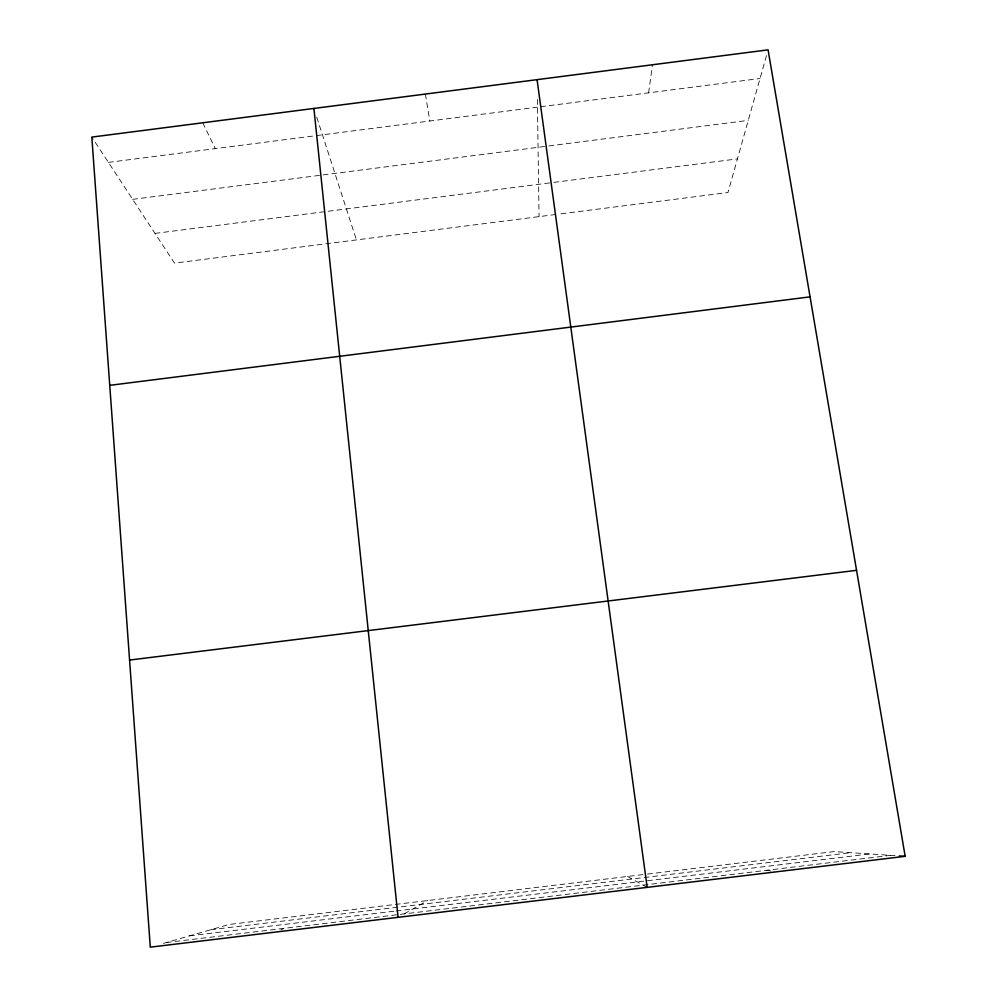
<?xml version="1.0" encoding="UTF-8"?>
<svg xmlns="http://www.w3.org/2000/svg" width="997" height="997" viewBox="0 0 997 997"><rect width="100%" height="100%" fill="white"/><g stroke="black" fill="none" stroke-linecap="round" stroke-linejoin="round"><path stroke-width="0.75" stroke-dasharray="4.99 3.74" d="M648.611 92.846L652.437 64.768M766.469 55.583L727.984 192.521L557.335 214.293M404.146 913.9L427.813 900.528M280.942 929.74L283.709 928.743M163.433 943.361L229.011 924.481L645.956 874.244M108.411 162.386L314.803 135.816M316.336 135.617L537.47 107.153M540.561 106.754L760.026 78.501M132.663 199.35L547.316 146.148M548.861 145.948L748.261 120.375M155.009 233.398L552.35 182.576M553.871 182.389L737.431 158.909M555.815 214.48L174.5 263.121L91.824 137.1M647.489 874.07L834.065 851.588L895.007 855.638M210.728 929.74L850.553 852.684M189.58 935.834L394.55 911.158M396.071 910.971L869.646 853.955M166.349 942.526L890.657 855.351M766.73 870.269L770.706 870.954M627.474 876.475L647.165 887.367M202.74 122.793L215.315 148.628M316.759 117.235L356.428 239.916M425.358 94.067L429.832 121.011M537.358 99.513L539.065 216.623"/><path stroke-width="1.5" d="M109.745 385.341L810.075 296.857M129.573 660.051L856.56 570.334M905.176 856.323L150.298 947.15L91.824 137.1L768.076 49.85L905.176 856.323L899.369 855.937M537.071 79.66L647.165 887.367M313.918 108.449L398.077 917.34"/></g></svg>
